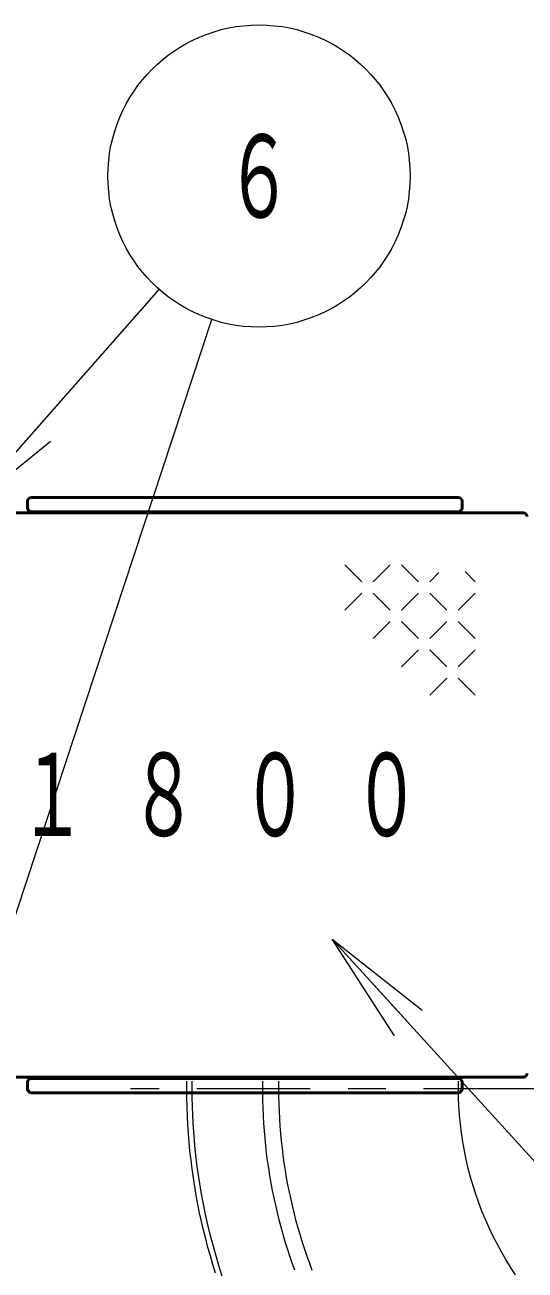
# Model space of a CAD drawing. Units: millimetres on the paper. Extents: x -385 to 0, y -594 to 267.
# Drawn here: x -227.46 to -214.22, y 126.27 to 159.24 of the extents above; entities that cross this region are included whole.
import ezdxf
from ezdxf.enums import TextEntityAlignment as Align

# ---------------------------------------------------------------- set-up
doc = ezdxf.new("R2010")
doc.units = ezdxf.units.MM
doc.linetypes.add('USER2', pattern=[6, 3, -1, 1, -1])
doc.layers.add('LY_1', color=7, linetype='Continuous', lineweight=50)
doc.styles.add('ＭＳ ゴシック', font='')
doc.styles.get('ＭＳ ゴシック').set_extended_font_data('MS Gothic')

msp = doc.modelspace()

# ---------------------------------------------------------------- linework, layer by layer
at = {"layer": 'LY_1', "lineweight": 13}
for p, q in [((-229.143, 146.289), (-223.91, 152.234)), ((-229.143, 131.349), (-222.519, 151.437)), ((-229.143, 146.289), (-227.16, 148.541)), ((-226.785, 148.211), (-229.143, 146.289)), ((-218.995, 144.947), (-218.545, 144.497)), ((-218.245, 144.497), (-217.795, 144.947)), ((-217.495, 144.947), (-217.045, 144.497)), ((-216.745, 144.497), (-216.505, 144.737)), ((-215.812, 144.765), (-215.545, 144.497)), ((-218.995, 143.747), (-218.545, 144.197)), ((-218.245, 144.197), (-217.795, 143.747)), ((-217.495, 143.747), (-217.045, 144.197)), ((-216.745, 144.197), (-216.295, 143.747)), ((-215.995, 143.747), (-215.545, 144.197)), ((-218.245, 142.997), (-217.795, 143.447)), ((-217.495, 143.447), (-217.045, 142.997)), ((-216.745, 142.997), (-216.295, 143.447)), ((-215.995, 143.447), (-215.545, 142.997)), ((-217.495, 142.247), (-217.045, 142.697)), ((-216.745, 142.697), (-216.295, 142.247)), ((-215.995, 142.247), (-215.545, 142.697)), ((-216.745, 141.497), (-216.295, 141.947)), ((-215.995, 141.947), (-215.545, 141.497)), ((-217.683, 132.479), (-219.334, 135.034)), ((-219.334, 135.034), (-216.944, 133.153)), ((-219.334, 135.034), (-217.314, 132.816)), ((-219.334, 135.034), (-196.473, 109.927))]:
    msp.add_line(p, q, dxfattribs=at)
at = {"layer": 'LY_1', "color": 140}
for p, q in [((-227.293, 146.729), (-215.993, 146.729)), ((-227.393, 146.629), (-227.393, 146.449)), ((-227.293, 146.349), (-215.993, 146.349)), ((-215.893, 146.629), (-215.893, 146.449)), ((-221.643, 146.319), (-228.051, 146.319)), ((-221.643, 146.319), (-214.273, 146.319)), ((-221.643, 131.379), (-228.051, 131.379)), ((-227.393, 131.069), (-227.393, 131.249)), ((-227.293, 131.349), (-215.993, 131.349)), ((-221.643, 131.379), (-214.273, 131.379)), ((-215.893, 131.069), (-215.893, 131.249)), ((-227.293, 130.969), (-215.993, 130.969))]:
    msp.add_line(p, q, dxfattribs=at)
at = {"layer": 'LY_1', "linetype": 'USER2', "lineweight": 13}
msp.add_line((-189.911, 131.077), (-224.668, 131.077), dxfattribs=at)
at = {"layer": 'LY_1', "lineweight": 13}
for points in [[(-222.417, 126.197), (-222.488, 126.422), (-222.554, 126.648), (-222.618, 126.874), (-222.678, 127.102), (-222.735, 127.331), (-222.789, 127.56), (-222.839, 127.79), (-222.885, 128.021), (-222.929, 128.253), (-222.968, 128.485), (-223.005, 128.718), (-223.038, 128.951), (-223.067, 129.185), (-223.094, 129.419), (-223.116, 129.653), (-223.136, 129.888), (-223.151, 130.123), (-223.164, 130.359), (-223.172, 130.594), (-223.178, 130.83), (-223.18, 131.065), (-223.178, 131.277)], [(-222.239, 126.115), (-222.309, 126.334), (-222.376, 126.553), (-222.44, 126.773), (-222.501, 126.995), (-222.558, 127.217), (-222.612, 127.439), (-222.663, 127.663), (-222.711, 127.887), (-222.756, 128.112), (-222.797, 128.338), (-222.835, 128.564), (-222.869, 128.791), (-222.901, 129.018), (-222.929, 129.246), (-222.954, 129.474), (-222.975, 129.702), (-222.994, 129.931), (-223.008, 130.16), (-223.02, 130.389), (-223.028, 130.618), (-223.034, 130.847), (-223.035, 131.077), (-223.034, 131.277)], [(-220.318, 126.269), (-220.385, 126.457), (-220.45, 126.646), (-220.512, 126.835), (-220.571, 127.026), (-220.627, 127.218), (-220.681, 127.41), (-220.732, 127.603), (-220.78, 127.796), (-220.825, 127.991), (-220.868, 128.186), (-220.908, 128.381), (-220.945, 128.577), (-220.979, 128.774), (-221.011, 128.971), (-221.039, 129.169), (-221.065, 129.366), (-221.088, 129.565), (-221.108, 129.763), (-221.125, 129.962), (-221.14, 130.161), (-221.152, 130.36), (-221.16, 130.56), (-221.166, 130.759), (-221.17, 130.959), (-221.17, 131.158), (-221.169, 131.277)], [(-219.857, 126.262), (-219.926, 126.446), (-219.992, 126.631), (-220.055, 126.818), (-220.115, 127.005), (-220.173, 127.193), (-220.228, 127.382), (-220.28, 127.571), (-220.329, 127.761), (-220.376, 127.952), (-220.42, 128.144), (-220.461, 128.336), (-220.5, 128.529), (-220.535, 128.723), (-220.568, 128.916), (-220.598, 129.111), (-220.625, 129.306), (-220.649, 129.501), (-220.67, 129.696), (-220.689, 129.892), (-220.705, 130.088), (-220.718, 130.284), (-220.728, 130.48), (-220.735, 130.677), (-220.74, 130.873), (-220.741, 131.07), (-220.74, 131.277)], [(-214.476, 126.148), (-214.606, 126.348), (-214.732, 126.551), (-214.852, 126.757), (-214.966, 126.966), (-215.074, 127.179), (-215.177, 127.394), (-215.274, 127.612), (-215.365, 127.833), (-215.45, 128.056), (-215.529, 128.281), (-215.601, 128.508), (-215.668, 128.737), (-215.728, 128.968), (-215.782, 129.2), (-215.83, 129.434), (-215.871, 129.669), (-215.906, 129.905), (-215.935, 130.142), (-215.957, 130.379), (-215.973, 130.618), (-215.982, 130.856), (-215.985, 131.094), (-215.982, 131.277)]]:
    msp.add_lwpolyline(points, dxfattribs=at)
msp.add_circle((-221.267, 155.236), 4, dxfattribs=at)
at = {"layer": 'LY_1', "color": 140}
for centre, start, end in [((-227.293, 146.629), 90, 180), ((-215.993, 146.629), 0, 90), ((-227.293, 146.449), 180, 270), ((-215.993, 146.449), 270, 0), ((-214.273, 146.219), 0, 90), ((-227.293, 131.249), 90, 180), ((-215.993, 131.249), 0, 90), ((-214.273, 131.479), 270, 0), ((-227.293, 131.069), 180, 270), ((-215.993, 131.069), 270, 0)]:
    msp.add_arc(centre, 0.1, start, end, dxfattribs=at)

# ---------------------------------------------------------------- texts
at = {"layer": 'LY_1', "style": 'ＭＳ ゴシック', "width": 0.6}
msp.add_text('６', height=2.199, dxfattribs=at).set_placement((-221.267, 155.236), align=Align.MIDDLE_CENTER)
at = {"layer": 'LY_1', "insert": (-227.643, 138.849), "char_height": 2.199, "attachment_point": 4, "style": 'ＭＳ ゴシック'}
msp.add_mtext('\\T1.64;\\W0.6;１８００', dxfattribs=at)

doc.saveas('drawing.dxf')
